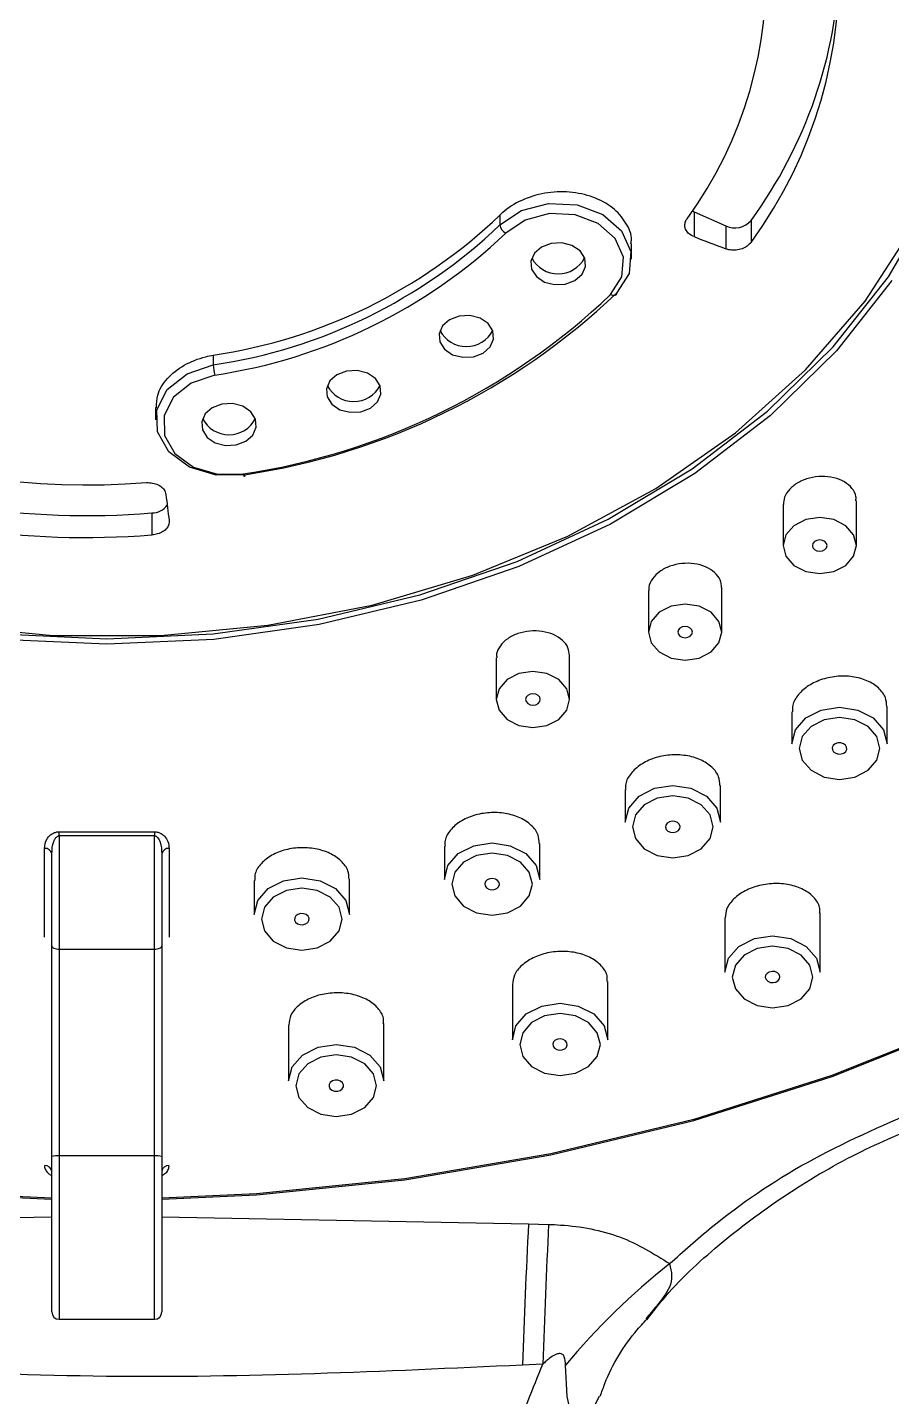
# Model space of a CAD drawing. Extents: x 4885 to 9138, y -729 to 2388.
# Drawn here: x 6238.64 to 6262.21, y 847.86 to 885.19 of the extents above; entities that cross this region are included whole.
import ezdxf

# ---------------------------------------------------------------- set-up
doc = ezdxf.new("R2010")
doc.units = 0
doc.header["$LTSCALE"] = 10
doc.header["$MEASUREMENT"] = 0
doc.layers.get('0').update_dxf_attribs({"linetype": 'CONTINUOUS'})

msp = doc.modelspace()

# ---------------------------------------------------------------- linework, layer by layer
at = {"color": 7, "linetype": 'Continuous', "lineweight": 25}
for p, q in [((6251.528, 880.073), (6251.528, 879.808)), ((6256.776, 880.187), (6256.821, 880.165)), ((6256.821, 880.165), (6257.687, 879.781)), ((6256.821, 880.165), (6256.821, 879.488)), ((6258.376, 879.93), (6258.376, 879.332)), ((6257.687, 879.781), (6257.687, 879.156)), ((6255.116, 878.877), (6255.116, 879.291)), ((6243.707, 876.256), (6243.707, 875.991)), ((6242.137, 874.826), (6242.137, 874.495)), ((6259.25, 872.184), (6259.25, 871.066)), ((6261.25, 871.066), (6261.25, 872.289)), ((6242.037, 871.956), (6242.037, 871.358)), ((6255.578, 869.834), (6255.578, 868.706)), ((6257.578, 868.706), (6257.578, 869.919)), ((6251.427, 868.009), (6251.427, 866.87)), ((6253.427, 866.87), (6253.427, 868.072)), ((6259.49, 866.535), (6259.49, 865.662)), ((6262.09, 865.662), (6262.09, 866.675)), ((6254.941, 864.415), (6254.941, 863.527)), ((6257.541, 863.527), (6257.541, 864.523)), ((6242.106, 863.149), (6239.504, 863.149)), ((6250.011, 862.869), (6250.011, 861.963)), ((6252.611, 861.963), (6252.611, 862.942)), ((6239.305, 860.157), (6239.305, 862.66)), ((6242.305, 862.66), (6242.305, 860.157)), ((6247.424, 861.009), (6247.424, 861.97)), ((6244.824, 861.933), (6244.824, 861.009)), ((6257.665, 860.915), (6257.665, 859.432)), ((6260.265, 859.432), (6260.265, 861.042)), ((6239.504, 860.06), (6242.105, 860.06)), ((6251.866, 859.095), (6251.866, 857.592)), ((6254.466, 857.592), (6254.466, 859.182)), ((6245.762, 857.994), (6245.762, 856.469)), ((6248.362, 856.469), (6248.362, 858.038)), ((6239.305, 850.171), (6239.305, 854.414)), ((6242.305, 854.414), (6242.305, 850.171)), ((6252.305, 852.575), (6252.856, 852.558)), ((6239.505, 849.971), (6242.105, 849.971)), ((6252.695, 848.746), (6252.142, 848.723))]:
    msp.add_line(p, q, dxfattribs=at)
at = {"color": 8, "linetype": 'Continuous', "lineweight": 25}
for p, q in [((6239.106, 860.39), (6239.106, 862.808)), ((6242.503, 862.808), (6242.503, 860.39)), ((6239.505, 854.429), (6239.505, 849.971)), ((6242.105, 849.971), (6242.105, 854.429)), ((6229.142, 852.57), (6239.305, 852.769)), ((6242.305, 852.769), (6252.305, 852.575))]:
    msp.add_line(p, q, dxfattribs=at)
at = {"color": 7, "linetype": 'Continuous', "lineweight": 25, "flags": 128}
for points in [[(6216.73, 886.963), (6216.906, 884.74), (6217.43, 882.55), (6218.294, 880.424), (6219.488, 878.393), (6220.992, 876.487), (6222.785, 874.734), (6224.84, 873.159), (6227.129, 871.786), (6229.617, 870.634), (6232.268, 869.72), (6235.043, 869.057), (6237.903, 868.655), (6240.805, 868.521), (6243.707, 868.655), (6246.566, 869.057), (6249.342, 869.72), (6251.993, 870.634), (6254.481, 871.786), (6256.769, 873.159), (6258.825, 874.734), (6260.618, 876.487), (6262.122, 878.393), (6263.315, 880.424)], [(6262.22, 878.29), (6260.709, 876.375), (6258.908, 874.614), (6256.842, 873.032), (6254.544, 871.652), (6252.044, 870.495), (6249.381, 869.577), (6246.593, 868.911), (6243.72, 868.508), (6240.805, 868.373), (6237.89, 868.508), (6235.017, 868.911), (6232.229, 869.577), (6229.566, 870.495), (6227.066, 871.652), (6224.767, 873.032), (6222.702, 874.614), (6220.901, 876.375), (6219.39, 878.29), (6218.192, 880.33), (6217.323, 882.466), (6216.796, 884.666), (6216.62, 886.9)], [(6216.931, 886.317), (6217.203, 884.073), (6217.832, 881.873), (6218.809, 879.748), (6220.12, 877.732), (6221.744, 875.854), (6223.658, 874.143), (6225.831, 872.625), (6228.231, 871.324), (6230.822, 870.258), (6233.564, 869.444), (6236.416, 868.895), (6239.335, 868.618), (6242.275, 868.618), (6245.194, 868.895), (6248.046, 869.444), (6250.788, 870.258), (6253.379, 871.324), (6255.779, 872.625), (6257.952, 874.143), (6259.865, 875.854), (6261.49, 877.732), (6262.801, 879.748)], [(6287.429, 885.987), (6286.896, 882.886), (6286.013, 879.833), (6284.785, 876.85), (6283.222, 873.96), (6281.337, 871.185), (6279.143, 868.548), (6276.658, 866.066), (6273.899, 863.76), (6270.889, 861.647), (6267.65, 859.743), (6264.206, 858.062), (6260.584, 856.618), (6256.812, 855.421), (6252.918, 854.481), (6248.932, 853.804), (6244.884, 853.396), (6242.305, 853.278)], [(6242.305, 853.249), (6244.884, 853.367), (6248.933, 853.775), (6252.919, 854.452), (6256.814, 855.393), (6260.586, 856.59), (6264.208, 858.034), (6267.652, 859.715), (6270.891, 861.619), (6273.902, 863.733), (6276.661, 866.039), (6279.146, 868.52), (6281.34, 871.159), (6283.226, 873.933), (6284.789, 876.823), (6286.016, 879.806), (6286.9, 882.86), (6287.433, 885.961)], [(6251.528, 879.808), (6252.113, 880.202), (6252.852, 880.395), (6253.631, 880.357), (6254.331, 880.094), (6254.847, 879.645), (6255.099, 879.079), (6255.049, 878.482), (6254.705, 877.946)], [(6254.546, 877.91), (6254.855, 878.393), (6254.9, 878.93), (6254.674, 879.439), (6254.21, 879.843), (6253.579, 880.081), (6252.878, 880.115), (6252.214, 879.941), (6251.686, 879.586)], [(6252.467, 879.035), (6252.372, 878.823), (6252.392, 878.599), (6252.521, 878.398), (6252.741, 878.251), (6253.018, 878.179), (6253.31, 878.193), (6253.573, 878.292), (6253.766, 878.461), (6253.86, 878.673), (6253.841, 878.897), (6253.711, 879.098), (6253.491, 879.246), (6253.214, 879.318), (6252.922, 879.303), (6252.659, 879.204), (6252.467, 879.035)], [(6254.705, 877.946), (6254.702, 877.923), (6254.693, 877.904), (6254.678, 877.89), (6254.658, 877.882), (6254.634, 877.88), (6254.607, 877.885), (6254.577, 877.895), (6254.546, 877.91)], [(6249.962, 877.054), (6249.868, 876.842), (6249.887, 876.619), (6250.017, 876.417), (6250.237, 876.27), (6250.514, 876.198), (6250.806, 876.212), (6251.068, 876.311), (6251.261, 876.48), (6251.355, 876.692), (6251.336, 876.916), (6251.207, 877.117), (6250.987, 877.265), (6250.709, 877.337), (6250.417, 877.322), (6250.155, 877.223), (6249.962, 877.054)], [(6244.567, 872.998), (6243.787, 872.986), (6243.06, 873.204), (6242.497, 873.618), (6242.184, 874.165), (6242.168, 874.763), (6242.452, 875.32), (6242.992, 875.751), (6243.707, 875.991)], [(6246.89, 875.555), (6246.795, 875.343), (6246.815, 875.119), (6246.944, 874.918), (6247.164, 874.77), (6247.441, 874.698), (6247.733, 874.713), (6247.996, 874.812), (6248.189, 874.98), (6248.283, 875.193), (6248.264, 875.416), (6248.134, 875.618), (6247.914, 875.765), (6247.637, 875.837), (6247.345, 875.823), (6247.082, 875.724), (6246.89, 875.555)], [(6243.75, 875.713), (6243.107, 875.497), (6242.62, 875.109), (6242.365, 874.608), (6242.379, 874.07), (6242.661, 873.577), (6243.167, 873.204), (6243.822, 873.009), (6244.524, 873.02)], [(6243.487, 874.653), (6243.393, 874.441), (6243.412, 874.217), (6243.542, 874.016), (6243.762, 873.869), (6244.039, 873.797), (6244.331, 873.811), (6244.593, 873.91), (6244.786, 874.079), (6244.88, 874.291), (6244.861, 874.515), (6244.732, 874.716), (6244.512, 874.864), (6244.235, 874.936), (6243.943, 874.921), (6243.68, 874.822), (6243.487, 874.653)], [(6244.567, 872.998), (6244.566, 872.976), (6244.564, 872.961), (6244.56, 872.952), (6244.554, 872.951), (6244.548, 872.958), (6244.54, 872.972), (6244.532, 872.993), (6244.524, 873.02)], [(6242.417, 872.459), (6242.428, 872.37), (6242.438, 872.28), (6242.449, 872.191), (6242.46, 872.102), (6242.471, 872.013), (6242.482, 871.924), (6242.493, 871.835), (6242.504, 871.747)], [(6260.25, 870.3), (6260.633, 870.358), (6260.957, 870.524), (6261.174, 870.773), (6261.25, 871.066), (6261.174, 871.359), (6260.957, 871.608), (6260.633, 871.774), (6260.25, 871.832), (6259.868, 871.774), (6259.543, 871.608), (6259.326, 871.359), (6259.25, 871.066), (6259.326, 870.773), (6259.543, 870.524), (6259.868, 870.358), (6260.25, 870.3)], [(6260.25, 870.913), (6260.327, 870.925), (6260.392, 870.958), (6260.435, 871.007), (6260.45, 871.066), (6260.435, 871.125), (6260.392, 871.175), (6260.327, 871.208), (6260.25, 871.219), (6260.174, 871.208), (6260.109, 871.175), (6260.066, 871.125), (6260.05, 871.066), (6260.066, 871.007), (6260.109, 870.958), (6260.174, 870.925), (6260.25, 870.913)], [(6256.578, 867.94), (6256.961, 867.998), (6257.285, 868.164), (6257.502, 868.413), (6257.578, 868.706), (6257.502, 868.999), (6257.285, 869.247), (6256.961, 869.413), (6256.578, 869.472), (6256.196, 869.413), (6255.871, 869.247), (6255.654, 868.999), (6255.578, 868.706), (6255.654, 868.413), (6255.871, 868.164), (6256.196, 867.998), (6256.578, 867.94)], [(6256.578, 868.553), (6256.655, 868.564), (6256.72, 868.597), (6256.763, 868.647), (6256.778, 868.706), (6256.763, 868.764), (6256.72, 868.814), (6256.655, 868.847), (6256.578, 868.859), (6256.502, 868.847), (6256.437, 868.814), (6256.393, 868.764), (6256.378, 868.706), (6256.393, 868.647), (6256.437, 868.597), (6256.502, 868.564), (6256.578, 868.553)], [(6252.427, 866.104), (6252.81, 866.162), (6253.134, 866.328), (6253.351, 866.577), (6253.427, 866.87), (6253.351, 867.163), (6253.134, 867.411), (6252.81, 867.577), (6252.427, 867.636), (6252.044, 867.577), (6251.72, 867.411), (6251.503, 867.163), (6251.427, 866.87), (6251.503, 866.577), (6251.72, 866.328), (6252.044, 866.162), (6252.427, 866.104)], [(6252.427, 866.717), (6252.503, 866.728), (6252.568, 866.761), (6252.612, 866.811), (6252.627, 866.87), (6252.612, 866.928), (6252.568, 866.978), (6252.503, 867.011), (6252.427, 867.023), (6252.35, 867.011), (6252.285, 866.978), (6252.242, 866.928), (6252.227, 866.87), (6252.242, 866.811), (6252.285, 866.761), (6252.35, 866.728), (6252.427, 866.717)], [(6259.49, 865.662), (6259.589, 866.043), (6259.87, 866.367), (6260.292, 866.582), (6260.79, 866.658), (6261.287, 866.582), (6261.709, 866.367), (6261.991, 866.043), (6262.09, 865.662), (6262.09, 865.662)], [(6260.79, 864.691), (6261.211, 864.755), (6261.567, 864.938), (6261.806, 865.211), (6261.89, 865.534), (6261.806, 865.856), (6261.567, 866.13), (6261.211, 866.312), (6260.79, 866.376), (6260.369, 866.312), (6260.012, 866.13), (6259.773, 865.856), (6259.69, 865.534), (6259.773, 865.211), (6260.012, 864.938), (6260.369, 864.755), (6260.79, 864.691)], [(6260.672, 865.658), (6260.619, 865.614), (6260.592, 865.558), (6260.595, 865.498), (6260.628, 865.444), (6260.685, 865.403), (6260.758, 865.382), (6260.836, 865.385), (6260.907, 865.41), (6260.96, 865.454), (6260.987, 865.51), (6260.984, 865.57), (6260.951, 865.624), (6260.894, 865.664), (6260.821, 865.685), (6260.743, 865.683), (6260.672, 865.658)], [(6254.941, 863.527), (6255.04, 863.908), (6255.321, 864.231), (6255.743, 864.447), (6256.241, 864.523), (6256.738, 864.447), (6257.16, 864.231), (6257.442, 863.908), (6257.541, 863.527)], [(6256.241, 862.556), (6256.662, 862.62), (6257.018, 862.802), (6257.257, 863.076), (6257.341, 863.398), (6257.257, 863.721), (6257.018, 863.994), (6256.662, 864.177), (6256.241, 864.241), (6255.82, 864.177), (6255.463, 863.994), (6255.224, 863.721), (6255.141, 863.398), (6255.224, 863.076), (6255.463, 862.802), (6255.82, 862.62), (6256.241, 862.556)], [(6256.15, 863.535), (6256.088, 863.498), (6256.05, 863.446), (6256.041, 863.386), (6256.062, 863.329), (6256.111, 863.282), (6256.179, 863.253), (6256.256, 863.246), (6256.331, 863.262), (6256.393, 863.299), (6256.431, 863.351), (6256.44, 863.41), (6256.419, 863.468), (6256.37, 863.515), (6256.302, 863.544), (6256.225, 863.551), (6256.15, 863.535)], [(6250.011, 861.963), (6250.11, 862.344), (6250.392, 862.667), (6250.814, 862.883), (6251.311, 862.959), (6251.809, 862.883), (6252.231, 862.667), (6252.513, 862.344), (6252.611, 861.963), (6252.611, 861.963)], [(6251.311, 860.992), (6251.732, 861.056), (6252.089, 861.238), (6252.328, 861.512), (6252.411, 861.834), (6252.328, 862.157), (6252.089, 862.43), (6251.732, 862.613), (6251.311, 862.677), (6250.891, 862.613), (6250.534, 862.43), (6250.295, 862.157), (6250.211, 861.834), (6250.295, 861.512), (6250.534, 861.238), (6250.891, 861.056), (6251.311, 860.992)], [(6244.824, 861.009), (6244.923, 861.39), (6245.204, 861.713), (6245.626, 861.929), (6246.124, 862.005), (6246.621, 861.929), (6247.043, 861.713), (6247.325, 861.39), (6247.424, 861.009)], [(6251.25, 861.98), (6251.182, 861.951), (6251.133, 861.904), (6251.112, 861.846), (6251.121, 861.787), (6251.159, 861.735), (6251.221, 861.698), (6251.296, 861.682), (6251.373, 861.689), (6251.441, 861.718), (6251.49, 861.765), (6251.511, 861.822), (6251.502, 861.882), (6251.464, 861.934), (6251.402, 861.971), (6251.327, 861.987), (6251.25, 861.98)], [(6246.124, 860.038), (6246.545, 860.102), (6246.901, 860.284), (6247.14, 860.558), (6247.224, 860.88), (6247.14, 861.203), (6246.901, 861.476), (6246.545, 861.659), (6246.124, 861.723), (6245.703, 861.659), (6245.346, 861.476), (6245.107, 861.203), (6245.024, 860.88), (6245.107, 860.558), (6245.346, 860.284), (6245.703, 860.102), (6246.124, 860.038)], [(6246.092, 861.031), (6246.019, 861.011), (6245.962, 860.97), (6245.929, 860.916), (6245.926, 860.856), (6245.953, 860.8), (6246.006, 860.756), (6246.077, 860.731), (6246.155, 860.729), (6246.228, 860.75), (6246.285, 860.79), (6246.318, 860.844), (6246.321, 860.904), (6246.294, 860.96), (6246.241, 861.004), (6246.17, 861.029), (6246.092, 861.031)], [(6239.305, 860.157), (6239.309, 860.138), (6239.32, 860.12), (6239.339, 860.103), (6239.363, 860.089), (6239.394, 860.077), (6239.428, 860.068), (6239.465, 860.062), (6239.504, 860.06)], [(6242.105, 860.06), (6242.144, 860.062), (6242.182, 860.068), (6242.216, 860.077), (6242.246, 860.089), (6242.271, 860.103), (6242.29, 860.12), (6242.301, 860.138), (6242.305, 860.157)], [(6257.665, 859.432), (6257.763, 859.813), (6258.045, 860.136), (6258.467, 860.352), (6258.965, 860.427), (6259.462, 860.352), (6259.884, 860.136), (6260.166, 859.813), (6260.265, 859.432)], [(6258.965, 858.46), (6259.385, 858.524), (6259.742, 858.707), (6259.981, 858.981), (6260.065, 859.303), (6259.981, 859.625), (6259.742, 859.899), (6259.385, 860.081), (6258.965, 860.146), (6258.544, 860.081), (6258.187, 859.899), (6257.948, 859.625), (6257.865, 859.303), (6257.948, 858.981), (6258.187, 858.707), (6258.544, 858.524), (6258.965, 858.46)], [(6213.958, 859.715), (6217.402, 858.034), (6221.024, 856.59), (6224.796, 855.393), (6228.69, 854.452), (6232.677, 853.775), (6236.725, 853.367), (6239.305, 853.249)], [(6239.305, 853.278), (6236.726, 853.396), (6232.678, 853.804), (6228.691, 854.481), (6224.797, 855.421), (6221.025, 856.618), (6217.404, 858.062), (6213.96, 859.743)], [(6258.874, 859.439), (6258.812, 859.402), (6258.774, 859.35), (6258.765, 859.291), (6258.786, 859.233), (6258.835, 859.186), (6258.903, 859.157), (6258.98, 859.15), (6259.055, 859.166), (6259.117, 859.204), (6259.155, 859.256), (6259.164, 859.315), (6259.143, 859.373), (6259.094, 859.42), (6259.026, 859.449), (6258.949, 859.456), (6258.874, 859.439)], [(6251.866, 857.592), (6251.965, 857.973), (6252.246, 858.296), (6252.668, 858.512), (6253.166, 858.587), (6253.663, 858.512), (6254.085, 858.296), (6254.367, 857.973), (6254.466, 857.592)], [(6253.166, 856.62), (6253.587, 856.684), (6253.943, 856.867), (6254.182, 857.14), (6254.266, 857.463), (6254.182, 857.785), (6253.943, 858.059), (6253.587, 858.241), (6253.166, 858.306), (6252.745, 858.241), (6252.388, 858.059), (6252.149, 857.785), (6252.066, 857.463), (6252.149, 857.14), (6252.388, 856.867), (6252.745, 856.684), (6253.166, 856.62)], [(6245.762, 856.469), (6245.861, 856.85), (6246.143, 857.173), (6246.565, 857.389), (6247.062, 857.465), (6247.56, 857.389), (6247.982, 857.173), (6248.263, 856.85), (6248.362, 856.469)], [(6253.104, 857.609), (6253.036, 857.579), (6252.987, 857.532), (6252.966, 857.475), (6252.975, 857.416), (6253.013, 857.363), (6253.075, 857.326), (6253.15, 857.31), (6253.227, 857.317), (6253.295, 857.346), (6253.344, 857.393), (6253.365, 857.451), (6253.356, 857.51), (6253.318, 857.562), (6253.256, 857.599), (6253.181, 857.616), (6253.104, 857.609)], [(6247.062, 855.498), (6247.483, 855.562), (6247.84, 855.745), (6248.079, 856.018), (6248.162, 856.34), (6248.079, 856.663), (6247.84, 856.936), (6247.483, 857.119), (6247.062, 857.183), (6246.641, 857.119), (6246.284, 856.936), (6246.046, 856.663), (6245.962, 856.34), (6246.046, 856.018), (6246.284, 855.745), (6246.641, 855.562), (6247.062, 855.498)], [(6247.031, 856.492), (6246.958, 856.471), (6246.9, 856.431), (6246.868, 856.376), (6246.865, 856.317), (6246.892, 856.26), (6246.945, 856.217), (6247.016, 856.192), (6247.094, 856.189), (6247.167, 856.21), (6247.224, 856.25), (6247.257, 856.305), (6247.26, 856.364), (6247.233, 856.421), (6247.18, 856.464), (6247.109, 856.489), (6247.031, 856.492)]]:
    msp.add_lwpolyline(points, dxfattribs=at)
at = {"color": 8, "linetype": 'Continuous', "lineweight": 25, "flags": 128}
msp.add_lwpolyline([(6254.234, 847.867), (6254.233, 847.867), (6253.964, 847.341), (6253.83, 847.188), (6253.734, 847.138), (6253.643, 847.152), (6253.553, 847.238), (6253.453, 847.457), (6253.364, 847.863), (6253.314, 848.718), (6253.314, 848.718)], dxfattribs=at)
at = {"color": 7, "linetype": 'Continuous', "lineweight": 25}
for centre, radius, start, end in [((6248.354, 886.677), 12.425, 323.7633, 42.7608), ((6247.602, 886.571), 11.18, 323.8598, 42.6643), ((6248.196, 887.376), 12.613, 323.8197, 358.0601), ((6241.585, 890.524), 14.425, 278.4573, 313.5695), ((6257.934, 880.309), 0.582, 244.9112, 319.4483), ((6241.586, 890.258), 14.424, 278.4566, 313.5702), ((6241.597, 890.193), 14.639, 278.4581, 313.5689), ((6251.831, 879.857), 0.308, 189.3066, 241.946), ((6381.215, 1202.848), 346.461, 248.95859, 249.11201), ((6240.294, 892.65), 19.931, 221.9281, 274.5899), ((6240.248, 894.084), 22.201, 222.48, 274.6217), ((6253.116, 879.283), 0.812, 207.4836, 332.5164), ((6240.238, 893.427), 22.142, 221.8582, 274.6596), ((6241.805, 891.303), 18.485, 278.457, 313.5698), ((6241.816, 891.494), 18.699, 278.458, 313.5691), ((6250.612, 877.302), 0.812, 207.4834, 332.5166), ((6244.891, 876.032), 1.185, 181.9619, 195.6047), ((6247.539, 875.803), 0.812, 207.474, 332.526), ((6244.137, 874.901), 0.812, 207.4732, 332.5268), ((6242.038, 872.47), 0.514, 269.8609, 323.7702), ((6206.185, 863.255), 33.319, 359.8179, 0.0112), ((6274.588, 863.254), 32.482, 179.9863, 180.1846), ((6239.128, 862.629), 0.18, 9.6973, 96.8876), ((6242.482, 862.629), 0.18, 83.1122, 170.3039), ((6239.125, 853.979), 0.182, 8.0428, 95.9135), ((6239.455, 853.773), 0.658, 85.6773, 103.2182), ((6242.154, 853.773), 0.658, 76.7826, 94.3219), ((6242.485, 853.979), 0.182, 84.0864, 171.9584), ((6530.07, 838.89), 278.102, 177.17946, 177.97372), ((6530.051, 838.912), 277.531, 177.18155, 177.96928), ((6268.108, 836.378), 19.265, 128.3442, 140.1673), ((6239.505, 850.171), 0.2, 180, 270), ((6242.105, 850.171), 0.2, 270, 0)]:
    msp.add_arc(centre, radius, start, end, dxfattribs=at)
for points, knots in [([(6255.098, 879.293), (6255.104, 879.325), (6255.138, 879.523), (6254.979, 879.88), (6254.624, 880.294), (6254.08, 880.588), (6253.431, 880.728), (6252.745, 880.698), (6252.103, 880.501), (6251.716, 880.255), (6251.552, 880.097), (6251.528, 880.073)], [0, 0, 0, 0, 0.026364, 0.161705, 0.297321, 0.433184, 0.569148, 0.705028, 0.840676, 0.976046, 1, 1, 1, 1]), ([(6256.821, 879.488), (6256.775, 879.511), (6256.683, 879.555), (6256.596, 879.663), (6256.562, 879.785), (6256.58, 879.895), (6256.617, 879.956), (6256.631, 879.978)], [0, 0, 0, 0, 0.218932, 0.438228, 0.657144, 0.875456, 1, 1, 1, 1]), ([(6258.376, 879.332), (6258.345, 879.296), (6258.281, 879.224), (6258.135, 879.15), (6257.97, 879.114), (6257.813, 879.117), (6257.725, 879.144), (6257.687, 879.156)], [0, 0, 0, 0, 0.209852, 0.420216, 0.630885, 0.842227, 1, 1, 1, 1]), ([(6242.161, 874.825), (6242.162, 874.939), (6242.165, 875.217), (6242.43, 875.631), (6242.887, 876), (6243.354, 876.188), (6243.639, 876.243), (6243.707, 876.256)], [0, 0, 0, 0, 0.174377, 0.424088, 0.673407, 0.922204, 1, 1, 1, 1]), ([(6241.888, 872.783), (6241.945, 872.782), (6242.057, 872.779), (6242.212, 872.725), (6242.332, 872.64), (6242.399, 872.545), (6242.412, 872.482), (6242.417, 872.459)], [0, 0, 0, 0, 0.217386, 0.435003, 0.652937, 0.871504, 1, 1, 1, 1]), ([(6261.236, 872.289), (6261.239, 872.327), (6261.248, 872.446), (6261.142, 872.631), (6260.935, 872.812), (6260.643, 872.928), (6260.307, 872.966), (6259.966, 872.92), (6259.657, 872.797), (6259.419, 872.612), (6259.272, 872.397), (6259.262, 872.251), (6259.258, 872.184)], [0, 0, 0, 0, 0.051227, 0.158575, 0.266596, 0.375004, 0.483355, 0.591217, 0.698385, 0.804946, 0.91127, 1, 1, 1, 1]), ([(6242.504, 871.747), (6242.504, 871.715), (6242.505, 871.644), (6242.449, 871.536), (6242.341, 871.442), (6242.198, 871.376), (6242.089, 871.364), (6242.037, 871.358)], [0, 0, 0, 0, 0.165228, 0.377531, 0.589499, 0.800843, 1, 1, 1, 1]), ([(6257.573, 869.918), (6257.566, 869.989), (6257.552, 870.14), (6257.393, 870.341), (6257.146, 870.498), (6256.831, 870.583), (6256.489, 870.588), (6256.158, 870.513), (6255.873, 870.366), (6255.676, 870.165), (6255.577, 869.977), (6255.589, 869.867), (6255.592, 869.834)], [0, 0, 0, 0, 0.096604, 0.204591, 0.312984, 0.421353, 0.529256, 0.636466, 0.74306, 0.849392, 0.955912, 1, 1, 1, 1]), ([(6253.421, 868.071), (6253.415, 868.14), (6253.402, 868.288), (6253.245, 868.489), (6252.999, 868.648), (6252.685, 868.737), (6252.343, 868.747), (6252.012, 868.677), (6251.727, 868.536), (6251.527, 868.341), (6251.427, 868.154), (6251.438, 868.043), (6251.441, 868.009)], [0, 0, 0, 0, 0.0947542, 0.202996, 0.3114345, 0.4196159, 0.5271821, 0.6340527, 0.7404621, 0.846828, 0.9536013, 1, 1, 1, 1]), ([(6262.079, 866.674), (6262.074, 866.758), (6262.061, 866.943), (6261.867, 867.194), (6261.553, 867.396), (6261.146, 867.506), (6260.7, 867.514), (6260.267, 867.418), (6259.893, 867.231), (6259.628, 866.976), (6259.493, 866.73), (6259.504, 866.583), (6259.508, 866.535)], [0, 0, 0, 0, 0.089161, 0.197351, 0.306246, 0.415184, 0.52347, 0.630703, 0.736961, 0.842739, 0.948732, 1, 1, 1, 1]), ([(6257.529, 864.522), (6257.524, 864.603), (6257.514, 864.784), (6257.323, 865.035), (6257.011, 865.239), (6256.605, 865.356), (6256.16, 865.37), (6255.727, 865.283), (6255.353, 865.105), (6255.085, 864.857), (6254.945, 864.614), (6254.955, 864.466), (6254.959, 864.415)], [0, 0, 0, 0, 0.086843, 0.195414, 0.304414, 0.413139, 0.52098, 0.62774, 0.733701, 0.83949, 0.945787, 1, 1, 1, 1]), ([(6252.599, 862.941), (6252.595, 863.019), (6252.586, 863.198), (6252.398, 863.448), (6252.087, 863.657), (6251.682, 863.778), (6251.239, 863.8), (6250.807, 863.721), (6250.431, 863.552), (6250.161, 863.311), (6250.017, 863.07), (6250.027, 862.92), (6250.03, 862.868)], [0, 0, 0, 0, 0.085101, 0.193947, 0.302914, 0.411294, 0.518647, 0.624986, 0.730783, 0.836718, 0.94342, 1, 1, 1, 1]), ([(6239.106, 862.808), (6239.117, 862.897), (6239.132, 863.021), (6239.243, 863.163), (6239.338, 863.228), (6239.433, 863.258), (6239.484, 863.261), (6239.504, 863.262)], [0, 0, 0, 0, 0.4593546, 0.640276, 0.8228015, 0.9288867, 1, 1, 1, 1]), ([(6239.305, 862.66), (6239.311, 862.775), (6239.317, 862.912), (6239.385, 863.061), (6239.418, 863.109), (6239.457, 863.138), (6239.483, 863.148), (6239.499, 863.149), (6239.504, 863.149)], [0, 0, 0, 0, 0.624464, 0.739843, 0.870651, 0.92447, 0.978852, 1, 1, 1, 1]), ([(6239.504, 863.149), (6239.504, 863.018), (6239.504, 862.362), (6239.504, 861.304), (6239.504, 860.443), (6239.504, 860.06)], [0, 0, 0, 0, 0.121554, 0.609229, 1, 1, 1, 1]), ([(6242.105, 860.06), (6242.105, 860.178), (6242.105, 860.766), (6242.106, 861.788), (6242.106, 862.73), (6242.106, 863.149)], [0, 0, 0, 0, 0.1215424, 0.6092353, 1, 1, 1, 1]), ([(6242.106, 863.262), (6242.138, 863.259), (6242.203, 863.254), (6242.301, 863.211), (6242.404, 863.128), (6242.487, 862.986), (6242.498, 862.871), (6242.503, 862.808)], [0, 0, 0, 0, 0.1135854, 0.2264145, 0.3980937, 0.6732663, 1, 1, 1, 1]), ([(6242.106, 863.149), (6242.115, 863.149), (6242.135, 863.147), (6242.169, 863.128), (6242.22, 863.076), (6242.291, 862.918), (6242.299, 862.768), (6242.305, 862.66)], [0, 0, 0, 0, 0.042172, 0.094428, 0.181538, 0.410559, 1, 1, 1, 1]), ([(6247.411, 861.969), (6247.407, 862.046), (6247.399, 862.223), (6247.212, 862.474), (6246.902, 862.686), (6246.5, 862.814), (6246.058, 862.843), (6245.626, 862.772), (6245.25, 862.611), (6244.976, 862.376), (6244.831, 862.137), (6244.839, 861.986), (6244.842, 861.932)], [0, 0, 0, 0, 0.083995, 0.192986, 0.301764, 0.409713, 0.516576, 0.622596, 0.728366, 0.834587, 0.941754, 1, 1, 1, 1]), ([(6260.247, 861.042), (6260.251, 861.085), (6260.264, 861.226), (6260.131, 861.45), (6259.864, 861.675), (6259.483, 861.82), (6259.046, 861.867), (6258.602, 861.813), (6258.202, 861.665), (6257.893, 861.443), (6257.696, 861.181), (6257.68, 860.999), (6257.672, 860.914)], [0, 0, 0, 0, 0.046667, 0.155277, 0.264819, 0.374342, 0.482889, 0.58995, 0.695691, 0.800852, 0.906387, 1, 1, 1, 1]), ([(6239.305, 854.414), (6239.305, 855.417), (6239.305, 857.424), (6239.305, 859.246), (6239.305, 860.157)], [0, 0, 0, 0, 0.500005, 1, 1, 1, 1]), ([(6242.305, 860.157), (6242.305, 859.246), (6242.305, 857.424), (6242.305, 855.417), (6242.305, 854.414)], [0, 0, 0, 0, 0.499995, 1, 1, 1, 1]), ([(6239.504, 860.06), (6239.505, 859.171), (6239.505, 858.141), (6239.505, 856.43), (6239.505, 855.453), (6239.505, 854.634), (6239.505, 854.429)], [0, 0, 0, 0, 0.4993438, 0.5781452, 0.8946347, 1, 1, 1, 1]), ([(6242.105, 854.429), (6242.105, 855.408), (6242.105, 856.541), (6242.105, 858.232), (6242.105, 859.155), (6242.105, 859.879), (6242.105, 860.06)], [0, 0, 0, 0, 0.499349, 0.578155, 0.894634, 1, 1, 1, 1]), ([(6254.448, 859.182), (6254.452, 859.22), (6254.468, 859.357), (6254.339, 859.579), (6254.075, 859.809), (6253.697, 859.96), (6253.262, 860.017), (6252.82, 859.974), (6252.419, 859.838), (6252.105, 859.626), (6251.901, 859.367), (6251.881, 859.183), (6251.871, 859.094)], [0, 0, 0, 0, 0.042759, 0.15187, 0.261531, 0.370744, 0.478685, 0.585126, 0.690505, 0.795717, 0.901684, 1, 1, 1, 1]), ([(6248.345, 858.038), (6248.35, 858.074), (6248.367, 858.206), (6248.241, 858.428), (6247.981, 858.662), (6247.605, 858.821), (6247.173, 858.887), (6246.732, 858.855), (6246.329, 858.73), (6246.011, 858.527), (6245.8, 858.271), (6245.777, 858.085), (6245.766, 857.993)], [0, 0, 0, 0, 0.039634, 0.1491, 0.25869, 0.367424, 0.474705, 0.5806, 0.685786, 0.791226, 0.897747, 1, 1, 1, 1]), ([(6256.156, 851.488), (6256.531, 851.823), (6257.661, 852.835), (6259.873, 854.343), (6261.924, 855.242), (6262.964, 855.698)], [0, 0, 0, 0, 0.19632, 0.592414, 1, 1, 1, 1]), ([(6255.534, 849.96), (6255.702, 850.176), (6256.294, 850.935), (6257.579, 852.108), (6259.366, 853.434), (6261.287, 854.553), (6262.677, 855.127), (6263.334, 855.398)], [0, 0, 0, 0, 0.093098, 0.327323, 0.559969, 0.791803, 1, 1, 1, 1]), ([(6252.856, 852.558), (6252.965, 852.554), (6253.626, 852.525), (6254.853, 852.301), (6255.722, 851.759), (6256.156, 851.488)], [0, 0, 0, 0, 0.089152, 0.544791, 1, 1, 1, 1]), ([(6254.265, 847.879), (6254.305, 847.992), (6254.531, 848.637), (6254.978, 849.383), (6255.473, 849.908), (6255.575, 850.016)], [0, 0, 0, 0, 0.14454, 0.8227195, 1, 1, 1, 1]), ([(6253.314, 848.718), (6253.313, 848.798), (6253.312, 848.895), (6253.259, 848.992), (6253.222, 849.025), (6253.172, 849.039), (6253.106, 849.034), (6252.964, 848.978), (6252.827, 848.869), (6252.724, 848.774), (6252.695, 848.746)], [0, 0, 0, 0, 0.256697, 0.311422, 0.366727, 0.414903, 0.470288, 0.567418, 0.875776, 1, 1, 1, 1]), ([(6252.142, 848.723), (6248.359, 848.547), (6240.746, 848.193), (6233.136, 848.73), (6229.305, 848.73), (6229.305, 848.73)], [0, 0, 0, 0, 0.496917, 0.999997, 1, 1, 1, 1]), ([(6250.592, 837.809), (6250.632, 839.3), (6250.714, 842.325), (6251.584, 846.002), (6252.427, 848.085), (6252.695, 848.746)], [0, 0, 0, 0, 0.399131, 0.809429, 1, 1, 1, 1])]:
    msp.add_open_spline(points, degree=3, knots=knots, dxfattribs=at)
for points in [[(6239.504, 863.262), (6239.938, 863.261), (6240.805, 863.258), (6241.672, 863.261), (6242.106, 863.262)], [(6242.105, 854.429), (6241.672, 854.429), (6240.805, 854.428), (6239.938, 854.429), (6239.505, 854.429)]]:
    msp.add_open_spline(points, degree=3, dxfattribs=at)
at = {"color": 8, "linetype": 'Continuous', "lineweight": 25}
for points, knots in [([(6239.106, 854.159), (6239.106, 854.154), (6239.107, 854.113), (6239.127, 854.041), (6239.195, 853.959), (6239.257, 853.909), (6239.299, 853.894), (6239.305, 853.892)], [0, 0, 0, 0, 0.052246, 0.404585, 0.702195, 0.959175, 1, 1, 1, 1]), ([(6242.305, 853.892), (6242.335, 853.908), (6242.409, 853.946), (6242.485, 854.04), (6242.497, 854.117), (6242.503, 854.159)], [0, 0, 0, 0, 0.242349, 0.581271, 1, 1, 1, 1]), ([(6256.156, 851.488), (6256.18, 851.377), (6256.234, 851.127), (6256.157, 850.776), (6255.85, 850.393), (6255.604, 850.1), (6255.504, 849.982)], [0, 0, 0, 0, 0.17537, 0.393676, 0.756364, 1, 1, 1, 1])]:
    msp.add_open_spline(points, degree=3, knots=knots, dxfattribs=at)

doc.saveas('drawing.dxf')
